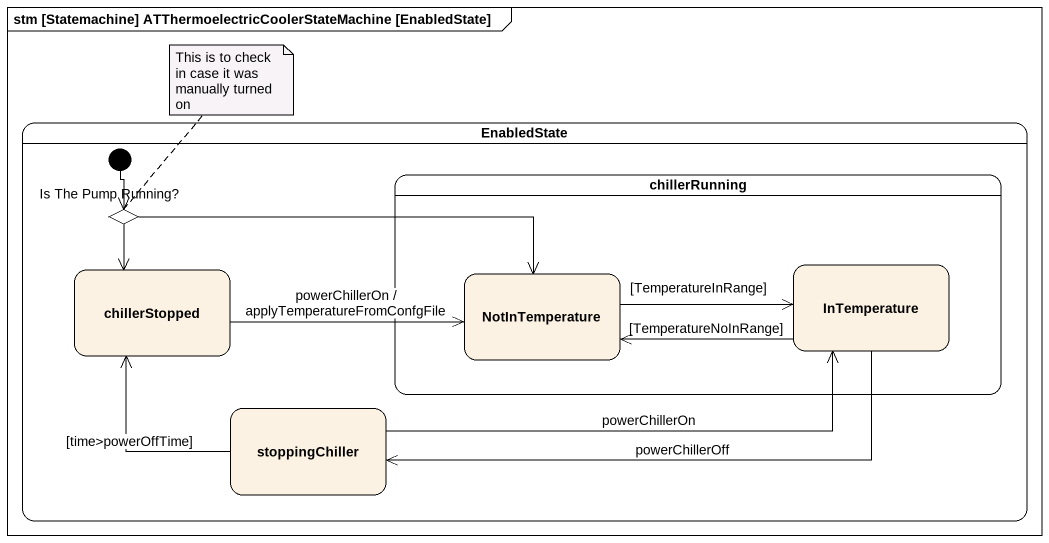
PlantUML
@startuml
mainframe stm [Statemachine] ATThermoelectricCoolerStateMachine [EnabledState]
hide empty description
state EnabledState {
  state "Is The Pump Running?" as Is_The_Pump_Running <<choice>>
  state chillerRunning {
    state InTemperature
    state NotInTemperature
  }
  state chillerStopped
  state stoppingChiller
  [*] --> Is_The_Pump_Running
}
Is_The_Pump_Running --> chillerStopped
Is_The_Pump_Running -right-> NotInTemperature
chillerStopped -right-> NotInTemperature : powerChillerOn / applyTemperatureFromConfgFile
InTemperature -left-> NotInTemperature : [TemperatureNoInRange]
InTemperature -left-> stoppingChiller : powerChillerOff
NotInTemperature -right-> InTemperature : [TemperatureInRange]
stoppingChiller -up-> chillerStopped : [time>powerOffTime]
stoppingChiller -right-> InTemperature : powerChillerOn
note top of Is_The_Pump_Running : This is to check in case it was manually turned on
@enduml
